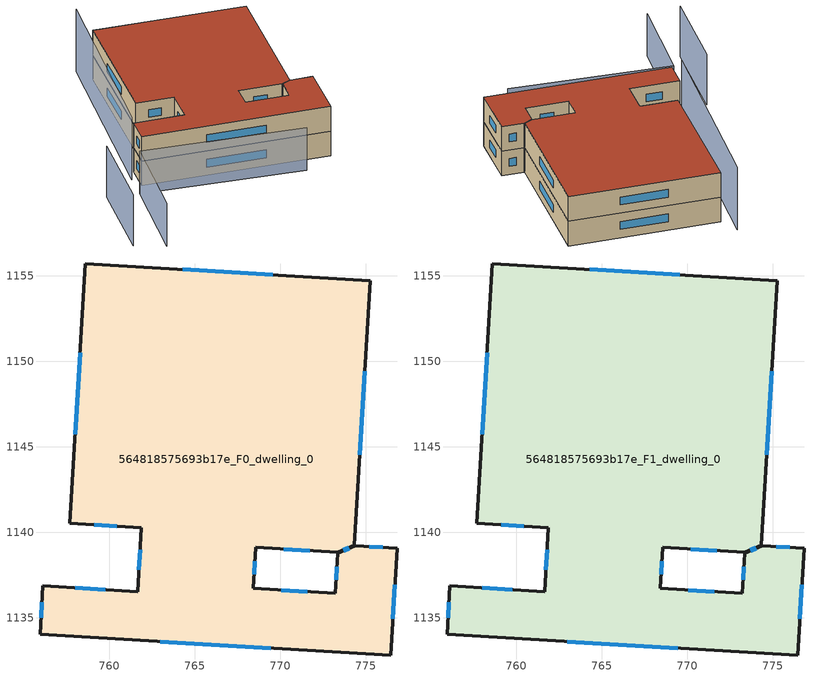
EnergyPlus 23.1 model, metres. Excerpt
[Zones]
564818575693b17e_F0_dwelling_0
 floor ground (EU_floor_Construction): 775.26,1154.72 774.32,1139.24 773.35,1138.82 768.57,1139.11 768.42,1136.71 773.22,1136.43 773.36,1138.77 774.38,1139.21 776.83,1139.06 776.45,1132.79 755.94,1134.03 756.11,1136.86 761.65,1136.52 761.87,1140.27 757.68,1140.52 758.6,1155.73 z0
 wall outside (EU_wall_Construction): 757.68,1140.52 761.87,1140.27 761.65,1136.52 756.11,1136.86 755.94,1134.03 776.45,1132.79 776.83,1139.06 774.38,1139.21 773.36,1138.77 773.22,1136.43 768.42,1136.71 768.57,1139.11 773.35,1138.82 774.32,1139.24 775.26,1154.72 758.6,1155.73 757.68,1140.52 z0:3
 window (EU_Window_Construction): 759.12,1140.43 760.44,1140.35 / 758.28,1150.52 757.99,1145.73 / 769.55,1155.07 764.3,1155.38 / 774.64,1144.54 774.94,1149.42 / 773.68,1138.97 773.99,1139.1 / 770.21,1139.01 771.71,1138.92 / 768.47,1137.54 768.52,1138.29 / 771.58,1136.52 770.06,1136.62 / 773.31,1137.97 773.26,1137.23 / 774.03,1139.06 773.71,1138.92 / 775.99,1139.11 775.22,1139.16 / 776.58,1134.94 776.7,1136.92 / 762.96,1133.6 769.43,1133.21 / 756.05,1135.89 755.99,1135 / 759.75,1136.64 758,1136.74 / 761.8,1138.99 761.73,1137.8 z1.03:1.97
564818575693b17e_F1_dwelling_0
 floor to 564818575693b17e_F0_dwelling_0 (EU_floor_Construction): 775.25,1154.72 774.32,1139.24 773.35,1138.82 768.57,1139.11 768.42,1136.71 773.22,1136.43 773.36,1138.77 774.38,1139.21 776.83,1139.06 776.45,1132.79 755.94,1134.03 756.11,1136.86 761.65,1136.52 761.87,1140.27 757.68,1140.52 758.6,1155.73 z3
 wall outside (EU_wall_Construction): 757.68,1140.52 761.87,1140.27 761.65,1136.52 756.11,1136.86 755.94,1134.03 776.45,1132.79 776.83,1139.06 774.38,1139.21 773.36,1138.77 773.22,1136.43 768.42,1136.71 768.57,1139.11 773.35,1138.82 774.32,1139.24 775.26,1154.72 758.6,1155.73 757.68,1140.52 z3:6
 window (EU_Window_Construction): 759.12,1140.43 760.44,1140.35 / 758.28,1150.52 757.99,1145.73 / 769.55,1155.07 764.3,1155.38 / 774.64,1144.54 774.94,1149.42 / 773.68,1138.97 773.99,1139.1 / 770.21,1139.01 771.71,1138.92 / 768.47,1137.54 768.52,1138.29 / 771.58,1136.52 770.06,1136.62 / 773.31,1137.97 773.26,1137.23 / 774.03,1139.06 773.71,1138.92 / 775.99,1139.11 775.22,1139.16 / 776.58,1134.94 776.7,1136.92 / 762.96,1133.6 769.43,1133.21 / 756.05,1135.89 755.99,1135 / 759.75,1136.64 758,1136.74 / 761.8,1138.99 761.73,1137.8 z4.03:4.97
 roof outside (EU_roof_Construction): 776.45,1132.79 776.83,1139.06 774.38,1139.21 773.36,1138.77 773.22,1136.43 768.42,1136.71 768.57,1139.11 773.35,1138.82 774.32,1139.24 775.26,1154.72 758.6,1155.73 757.68,1140.52 761.87,1140.27 761.65,1136.52 756.11,1136.86 755.94,1134.03 z6
shading: 754.14,1121.84 755.15,1132.6 / 755.15,1132.6 773.08,1130.91 z0:5.2; 751.73,1133.16 750.91,1123.14 z0:6.2; 757.55,1157.81 755.38,1135.56 z0:7.6
[Building]
EU S2 Campaign: North Axis=0; Terrain=City; Solar Distribution=FullExterior
[Site:Location]
Cape.Town.Intl.AP: Latitude=-33.965; Longitude=18.602; Time Zone=2; Elevation=46
[SizingPeriod:WeatherFileDays]
AnnualSizingPeriod: Begin Month=1; Begin Day of Month=1; End Month=12; End Day of Month=31; Day of Week for Start Day=Monday; Use Weather File Daylight Saving Period=No; Use Weather File Rain and Snow Indicators=No
[MATERIAL]
EU_InternalMass_Material: Roughness=MediumRough; Thickness=0.1; Conductivity=1; Density=1800; Specific Heat=900; Thermal Absorptance=0.9; Solar Absorptance=0.7; Visible Absorptance=0.7
[MATERIAL:NOMASS] Roughness=MediumRough; Thermal Absorptance=0.9; Solar Absorptance=0.7; Visible Absorptance=0.7
Name | Thermal Resistance
EU_wall_NoMass | 0.493876
EU_roof_NoMass | 0.449382
EU_floor_NoMass | 1.25
[WINDOWMATERIAL:SIMPLEGLAZINGSYSTEM]
EU_Window_SimpleGlazing: UFactor=4.4; Solar Heat Gain Coefficient=0.85; Visible Transmittance=0.85
[CONSTRUCTION]
EU_wall_Construction: EU_wall_NoMass
EU_roof_Construction: EU_roof_NoMass
EU_floor_Construction: EU_floor_NoMass
EU_Window_Construction: EU_Window_SimpleGlazing
EU_InternalMass_Construction: EU_InternalMass_Material
[ZONE] Type=1; Multiplier=1; Ceiling Height=autocalculate; Volume=1069.32; Floor Area=autocalculate; Part of Total Floor Area=Yes
564818575693b17e_F0_dwelling_0; 564818575693b17e_F1_dwelling_0
[INTERNALMASS] Construction=EU_InternalMass_Construction; Surface Area=356.439
Name | Zone or ZoneList
564818575693b17e_F0_dwelling_0_EU_InternalMass | 564818575693b17e_F0_dwelling_0
564818575693b17e_F1_dwelling_0_EU_InternalMass | 564818575693b17e_F1_dwelling_0
[OTHEREQUIPMENT] Fuel Type=Electricity; Design Level Calculation Method=Watts/Area; Power per Zone Floor Area=1; Fraction Latent=0; Fraction Radiant=0; Fraction Lost=0; Carbon Dioxide Generation Rate=0; EndUse Subcategory=EU_Step8_InternalGains
Name | Zone or ZoneList or Space or SpaceList | Schedule
EU_Step8_InternalGain_564818575693b17e_F0_dwelling_0_f000 | 564818575693b17e_F0_dwelling_0 | EU_Step8_GainSchedule_564818575693b17e_F0_dwelling_0_f000
EU_Step8_InternalGain_564818575693b17e_F1_dwelling_0_f000 | 564818575693b17e_F1_dwelling_0 | EU_Step8_GainSchedule_564818575693b17e_F1_dwelling_0_f000
[ZONEVENTILATION:DESIGNFLOWRATE] Schedule=EU_AlwaysOn; Design Flow Rate Calculation Method=AirChanges/Hour; Air Changes per Hour=0.64; Ventilation Type=Natural; Fan Pressure Rise=0; Fan Total Efficiency=1; Constant Term Coefficient=1; Temperature Term Coefficient=0; Velocity Term Coefficient=0; Velocity Squared Term Coefficient=0; Minimum Indoor Temperature=-100; Maximum Indoor Temperature=100; Delta Temperature=-100; Minimum Outdoor Temperature=-100; Maximum Outdoor Temperature=100; Maximum Wind Speed=40
Name | Zone or ZoneList or Space or SpaceList
EU_ConstantAir_564818575693b17e_F0_dwelling_0 | 564818575693b17e_F0_dwelling_0
EU_ConstantAir_564818575693b17e_F1_dwelling_0 | 564818575693b17e_F1_dwelling_0
[HVACTEMPLATE:THERMOSTAT] Constant Heating Setpoint=20; Constant Cooling Setpoint=50
EU_HeatOnly_564818575693b17e_F0_dwelling_0; EU_HeatOnly_564818575693b17e_F1_dwelling_0
[HVACTEMPLATE:ZONE:IDEALLOADSAIRSYSTEM] System Availability Schedule=EU_AlwaysOn; Maximum Heating Supply Air Temperature=50; Minimum Cooling Supply Air Temperature=13; Maximum Heating Supply Air Humidity Ratio=0.0156; Minimum Cooling Supply Air Humidity Ratio=0.0077; Heating Limit=NoLimit; Cooling Limit=NoLimit; Heating Availability Schedule=EU_AlwaysOn; Cooling Availability Schedule=EU_CoolingOff; Dehumidification Control Type=ConstantSensibleHeatRatio; Cooling Sensible Heat Ratio=0.7; Dehumidification Setpoint=60; Humidification Control Type=None; Humidification Setpoint=30; Outdoor Air Method=None; Outdoor Air Flow Rate per Person=0.00944; Outdoor Air Flow Rate per Zone Floor Area=0; Outdoor Air Flow Rate per Zone=0; Demand Controlled Ventilation Type=None; Outdoor Air Economizer Type=NoEconomizer; Heat Recovery Type=None; Sensible Heat Recovery Effectiveness=0.7; Latent Heat Recovery Effectiveness=0.65
Name | Template Thermostat
564818575693b17e_F0_dwelling_0 | EU_HeatOnly_564818575693b17e_F0_dwelling_0
564818575693b17e_F1_dwelling_0 | EU_HeatOnly_564818575693b17e_F1_dwelling_0
[SIZING:ZONE] Zone Cooling Design Supply Air Temperature Input Method=SupplyAirTemperature; Zone Cooling Design Supply Air Temperature=13; Zone Heating Design Supply Air Temperature Input Method=SupplyAirTemperature; Zone Heating Design Supply Air Temperature=50; Zone Cooling Design Supply Air Humidity Ratio=0.008; Zone Heating Design Supply Air Humidity Ratio=0.008; Cooling Design Air Flow Method=DesignDay; Cooling Design Air Flow Rate=0; Cooling Minimum Air Flow per Zone Floor Area=0.000762; Cooling Minimum Air Flow=0; Cooling Minimum Air Flow Fraction=0.2; Heating Design Air Flow Method=DesignDay; Heating Design Air Flow Rate=0; Heating Maximum Air Flow per Zone Floor Area=0.002032; Heating Maximum Air Flow=0.141576; Heating Maximum Air Flow Fraction=0.3; Account for Dedicated Outdoor Air System=No; Dedicated Outdoor Air System Control Strategy=NeutralSupplyAir; Dedicated Outdoor Air Low Setpoint Temperature for Design=autosize; Dedicated Outdoor Air High Setpoint Temperature for Design=autosize; Zone Load Sizing Method=Sensible Load Only No Latent Load; Zone Latent Cooling Design Supply Air Humidity Ratio Input Method=HumidityRatioDifference; Zone Cooling Design Supply Air Humidity Ratio Difference=0.005; Zone Latent Heating Design Supply Air Humidity Ratio Input Method=HumidityRatioDifference; Zone Humidification Design Supply Air Humidity Ratio Difference=0.005
564818575693b17e_F0_dwelling_0; 564818575693b17e_F1_dwelling_0
[SCHEDULE:CONSTANT]
Name | Hourly Value
EU_AlwaysOn | 1
EU_CoolingOff | 0
[SCHEDULE:FILE] Column Number=1; Rows to Skip at Top=0; Number of Hours of Data=8760; Column Separator=Comma; Interpolate to Timestep=No; Minutes per Item=60; Adjust Schedule for Daylight Savings=Yes
Name | File
EU_Step8_GainSchedule_564818575693b17e_F0_dwelling_0_f000 | ../../schedules/564818575693b17e/564818575693b17e_F0_dwelling_0_f000_gain.csv
EU_Step8_GainSchedule_564818575693b17e_F1_dwelling_0_f000 | ../../schedules/564818575693b17e/564818575693b17e_F1_dwelling_0_f000_gain.csv
